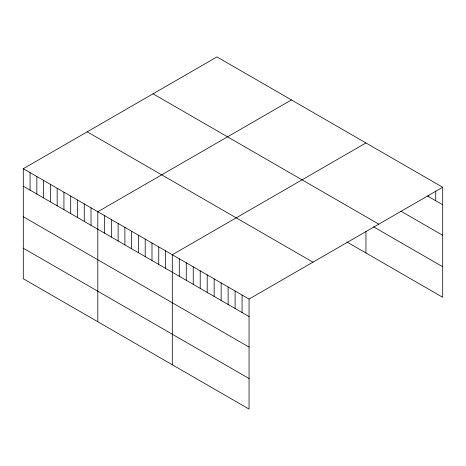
<?xml version="1.0" encoding="UTF-8"?>
<svg xmlns="http://www.w3.org/2000/svg" width="466" height="466" viewBox="0 0 466 466"><rect width="100%" height="100%" fill="white"/><g stroke="black" fill="none" stroke-linecap="round" stroke-linejoin="round"><path stroke-width="0.7" d="M23.3 168.715L249.06 299.061L249.06 409.078L23.3 278.738L23.3 168.715L216.94 56.922L442.7 187.262L442.7 297.285L346.855 241.947M291.442 99.934L97.802 211.727L97.802 321.75M365.944 142.946L172.304 254.745L172.304 364.762M249.06 299.061L442.7 187.262M427.578 196.04L442.7 204.772M400.83 211.127L442.7 235.301M153.04 93.812L378.8 224.158M373.499 226.802L442.7 266.756M87.2 131.826L312.96 262.166M23.3 186.225L249.06 316.565M23.3 216.754L249.06 347.094M23.3 248.209L249.06 378.549M435.722 190.938L435.722 200.741M428.743 195.312L428.743 196.71M365.944 231.456L365.944 252.968M242.081 295.03L242.081 312.54M235.103 291L235.103 308.509M228.124 286.974L228.124 304.479M221.146 282.944L221.146 300.453M214.168 278.913L214.168 296.423M207.195 274.888L207.195 292.392M200.217 270.857L200.217 288.367M193.239 266.826L193.239 284.336M186.26 262.801L186.26 280.305M179.282 258.77L179.282 276.28M165.529 250.83L165.529 268.34M158.755 246.922L158.755 264.432M151.986 243.013L151.986 260.517M145.211 239.099L145.211 256.609M138.437 235.19L138.437 252.7M131.662 231.282L131.662 248.786M124.894 227.373L124.894 244.877M118.119 223.459L118.119 240.969M111.345 219.55L111.345 237.06M104.576 215.642L104.576 233.146M91.027 207.819L91.027 225.328M84.253 203.91L84.253 221.414M77.484 200.001L77.484 217.505M70.71 196.087L70.71 213.597M63.935 192.178L63.935 209.688M57.167 188.27L57.167 205.774M50.392 184.355L50.392 201.865M43.618 180.447L43.618 197.957M36.843 176.538L36.843 194.042M30.074 172.63L30.074 190.134"/></g></svg>
